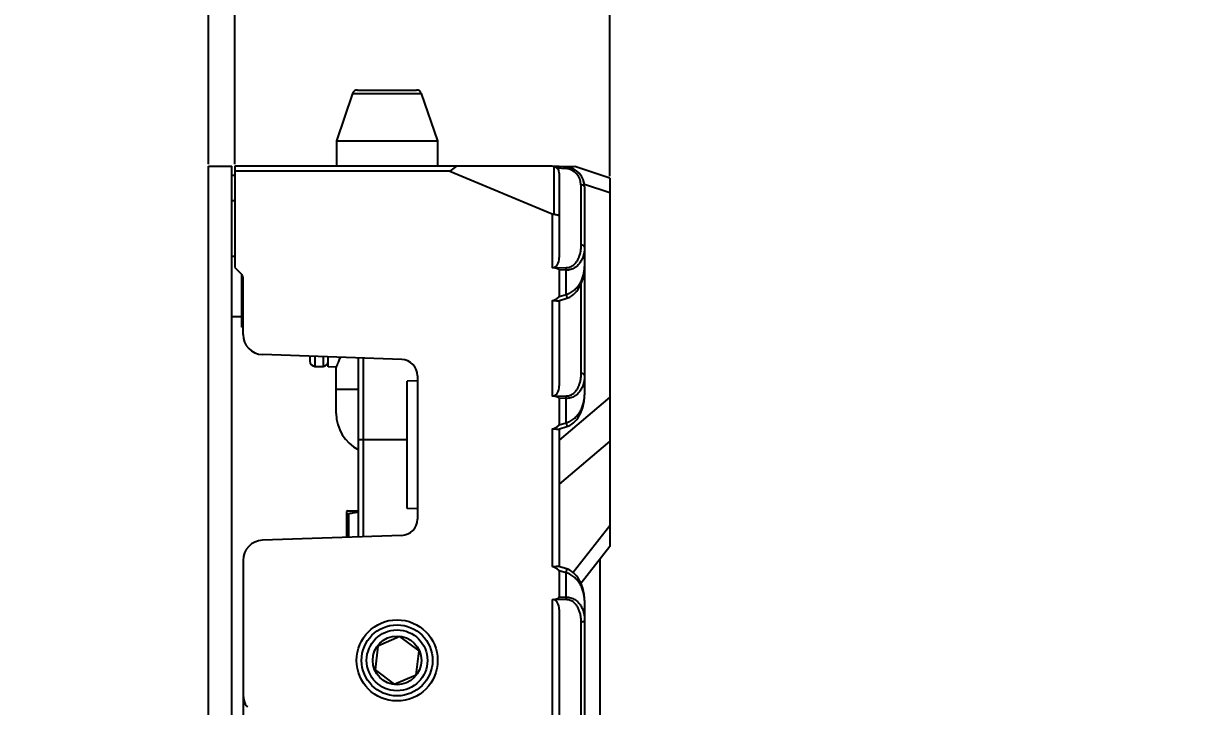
# Model space of a CAD drawing. Header units: millimetres. Extents: x 620 to 19791, y 2539 to 6969.
# Drawn here: x 2225 to 2340.2, y 3935.1 to 4002.5 of the extents above; entities that cross this region are included whole.
import ezdxf

# ---------------------------------------------------------------- set-up
doc = ezdxf.new("R2010")
doc.units = ezdxf.units.MM
doc.layers.add('02___PRT_ALL_AXES', color=7, linetype='Continuous')
doc.styles.get("Standard").update_dxf_attribs({"font": 'arial.ttf'})
doc.dimstyles.new('缩小5倍', dxfattribs={"dimtxt": 40, "dimasz": 20, "dimexe": 1, "dimexo": 0.2, "dimgap": 0, "dimtad": 1, "dimtoh": 1, "dimdec": 1, "dimzin": 9, "dimdsep": 46, "dimtxsty": 'Standard', "dimblk": '_FILLED', "dimcen": 0.2, "dimclrd": 256, "dimclre": 256, "dimclrt": 256, "dimadec": 1, "dimazin": 2, "dimtfac": 1, "dimtdec": 1, "dimtofl": 0, "dimtmove": 0, "dimatfit": 3, "dimldrblk": '_FILLED', "dimfxl": 1, "dimtolj": 1, "dimtzin": 0, "dimarcsym": 0})

# ---------------------------------------------------------------- blocks, each defined once
blk = doc.blocks.new('_FILLED')
at = {"color": 0, "linetype": 'ByBlock'}
blk.add_solid([(0, 0), (-1, 0.15), (-1, -0.15)], dxfattribs=at)
blk = doc.blocks.new('*D9')
at = {"lineweight": -2, "transparency": 16777216}
for p, q in [((2243.32, 3988.58), (2243.32, 4119.45)), ((2282.92, 3987.39), (2282.92, 4119.45)), ((2223.32, 4118.45), (2203.32, 4118.45)), ((2302.92, 4118.45), (2322.92, 4118.45))]:
    blk.add_line(p, q, dxfattribs=at)
at = {"layer": 'Defpoints', "color": 0, "transparency": 16777216}
for p in [(2282.92, 4118.45), (2243.32, 3988.38), (2282.92, 3987.19)]:
    blk.add_point(p, dxfattribs=at)
at = {"lineweight": -2, "transparency": 16777216, "xscale": 20, "yscale": 20, "zscale": 20}
blk.add_blockref('_FILLED', (2243.32, 4118.45), dxfattribs=at)
at = {"lineweight": -2, "transparency": 16777216, "xscale": 20, "yscale": 20, "zscale": 20, "rotation": 180}
blk.add_blockref('_FILLED', (2282.92, 4118.45), dxfattribs=at)
at = {"lineweight": 5, "transparency": 16777216, "insert": (2263.12, 4144.35), "char_height": 40, "attachment_point": 5}
blk.add_mtext('\\A1;39.6mm [1 1/2"]', dxfattribs=at)
blk = doc.blocks.new('*D11')
at = {"lineweight": -2, "transparency": 16777216}
for p, q in [((2245.92, 3988.58), (2245.92, 4036.99)), ((2282.92, 3987.39), (2282.92, 4036.99)), ((2225.92, 4035.99), (2205.92, 4035.99)), ((2302.92, 4035.99), (2322.92, 4035.99))]:
    blk.add_line(p, q, dxfattribs=at)
at = {"layer": 'Defpoints', "color": 0, "transparency": 16777216}
for p in [(2282.92, 4035.99), (2245.92, 3988.38), (2282.92, 3987.19)]:
    blk.add_point(p, dxfattribs=at)
at = {"lineweight": -2, "transparency": 16777216, "xscale": 20, "yscale": 20, "zscale": 20}
blk.add_blockref('_FILLED', (2245.92, 4035.99), dxfattribs=at)
at = {"lineweight": -2, "transparency": 16777216, "xscale": 20, "yscale": 20, "zscale": 20, "rotation": 180}
blk.add_blockref('_FILLED', (2282.92, 4035.99), dxfattribs=at)
at = {"lineweight": 5, "transparency": 16777216, "insert": (2264.42, 4061.89), "char_height": 40, "attachment_point": 5}
blk.add_mtext('\\A1;37mm [1 1/2"]', dxfattribs=at)

msp = doc.modelspace()

# ---------------------------------------------------------------- linework, layer by layer
at = {"color": 7, "linetype": 'Continuous'}
for p, q in [((2257.52641, 3995.53924), (2255.94169, 3990.87829)), ((2257.52641, 3995.53924), (2264.30696, 3995.53924)), ((2257.99985, 3995.87829), (2263.83353, 3995.87829)), ((2264.30696, 3995.53924), (2265.89169, 3990.87829)), ((2255.94169, 3990.87829), (2265.89169, 3990.87829)), ((2243.31669, 3819.62829), (2243.31669, 3988.37829)), ((2243.31669, 3988.37829), (2245.61669, 3988.37829)), ((2245.61669, 3819.62829), (2245.61669, 3988.37829)), ((2245.91669, 3988.37829), (2245.91669, 3978.37829)), ((2277.21669, 3988.37829), (2245.91669, 3988.37829)), ((2267.79169, 3988.37829), (2267.11669, 3987.87829)), ((2277.28905, 3988.37829), (2277.91669, 3988.37829)), ((2277.37009, 3988.36128), (2277.37009, 3983.63263)), ((2277.91669, 3988.37829), (2279.45071, 3988.33812)), ((2277.91669, 3988.37829), (2278.591, 3988.3193)), ((2245.91669, 3987.44829), (2245.61669, 3987.44829)), ((2267.11669, 3987.87829), (2245.91669, 3987.87829)), ((2267.11669, 3987.87829), (2277.21669, 3983.66996)), ((2277.66494, 3988.21594), (2278.591, 3988.13492)), ((2277.91669, 3987.67829), (2277.91669, 3979.34732)), ((2282.91669, 3987.1917), (2279.4507, 3988.33812)), ((2280.05155, 3986.54101), (2280.05155, 3980.59342)), ((2282.91669, 3985.7241), (2280.40157, 3986.55601)), ((2280.41669, 3986.32691), (2280.41669, 3965.80739)), ((2282.91669, 3987.19169), (2282.91669, 3950.85323)), ((2245.91669, 3984.94829), (2245.61669, 3984.94829)), ((2277.21669, 3983.66996), (2277.21669, 3978.36251)), ((2245.91669, 3979.44829), (2245.61669, 3979.44829)), ((2245.91669, 3978.37829), (2246.57024, 3977.72474)), ((2277.35014, 3978.36094), (2278.591, 3978.3293)), ((2277.91669, 3978.13239), (2277.91669, 3975.5211)), ((2278.591, 3978.1152), (2277.91669, 3978.13239)), ((2278.591, 3975.72351), (2278.591, 3978.1152)), ((2246.61669, 3972.50332), (2246.61669, 3977.67036)), ((2246.71669, 3971.78173), (2246.71669, 3977.37119)), ((2277.91669, 3975.5211), (2278.591, 3975.72351)), ((2280.05155, 3976.71966), (2280.05155, 3967.93754)), ((2277.21669, 3975.09097), (2277.21669, 3965.70663)), ((2277.84176, 3975.09145), (2278.67113, 3975.34039)), ((2277.91669, 3975.11394), (2277.91669, 3966.69144)), ((2246.61669, 3973.50329), (2245.61669, 3973.50329)), ((2246.71669, 3972.50329), (2246.61669, 3972.50329)), ((2262.37253, 3969.30364), (2248.64689, 3969.78295)), ((2253.31669, 3969.61988), (2253.31669, 3969.12832)), ((2253.81669, 3969.60242), (2253.81669, 3968.62829)), ((2254.61669, 3969.57448), (2254.61669, 3968.62829)), ((2258.11669, 3951.80433), (2258.11669, 3969.45226)), ((2258.60622, 3951.82142), (2258.60622, 3969.43517)), ((2255.91669, 3963.97859), (2255.91669, 3968.53656)), ((2263.91669, 3967.70462), (2263.91669, 3953.55197)), ((2255.91669, 3966.37829), (2258.11669, 3966.37829)), ((2277.35014, 3965.70506), (2278.591, 3965.67342)), ((2282.91669, 3965.58328), (2277.91669, 3961.33746)), ((2277.91669, 3965.47651), (2277.91669, 3962.86522)), ((2278.591, 3965.45932), (2277.91669, 3965.47651)), ((2278.591, 3963.06763), (2278.591, 3965.45932)), ((2277.91669, 3962.86522), (2278.591, 3963.06763)), ((2277.21669, 3962.43509), (2277.21669, 3948.89022)), ((2277.84176, 3962.43557), (2278.67113, 3962.68451)), ((2277.91669, 3962.45806), (2277.91669, 3948.86725)), ((2262.91669, 3961.37928), (2258.11669, 3961.37928)), ((2282.91669, 3961.25841), (2277.91669, 3957.01259)), ((2257.06669, 3954.37829), (2256.91669, 3954.32204)), ((2256.91669, 3954.32196), (2256.91669, 3951.76242)), ((2256.91669, 3954.07829), (2257.13812, 3954.07829)), ((2257.06669, 3954.37829), (2258.11669, 3954.37829)), ((2257.13812, 3954.07829), (2257.13812, 3951.77015)), ((2282.91669, 3952.88384), (2279.29935, 3948.29241)), ((2262.37253, 3951.95294), (2248.64689, 3951.47363)), ((2282.91669, 3950.85322), (2280.06388, 3947.2322)), ((2246.71669, 3949.47485), (2246.71669, 3909.5104)), ((2281.91669, 3949.58394), (2281.91669, 3689.67265)), ((2278.67113, 3948.64079), (2277.84176, 3948.88974)), ((2277.91669, 3948.46008), (2277.91669, 3945.84879)), ((2278.591, 3948.25768), (2277.91669, 3948.46008)), ((2278.591, 3945.86599), (2278.591, 3948.25768)), ((2277.91669, 3945.84879), (2278.591, 3945.86599)), ((2277.21669, 3945.61868), (2277.21669, 3933.81483)), ((2277.35014, 3945.62024), (2278.591, 3945.65189)), ((2277.91669, 3944.63387), (2277.91669, 3933.79186)), ((2280.41669, 3945.51792), (2280.41669, 3681.8455)), ((2280.05155, 3943.38777), (2280.05155, 3932.18678)), ((2262.19671, 3941.97881), (2260.02109, 3941.04606)), ((2264.0923, 3940.56105), (2262.19671, 3941.97881)), ((2260.02109, 3941.04606), (2259.74107, 3938.69554)), ((2263.81228, 3938.21053), (2264.0923, 3940.56105)), ((2259.74107, 3938.69554), (2261.63667, 3937.27778)), ((2261.63667, 3937.27778), (2263.81228, 3938.21053))]:
    msp.add_line(p, q, dxfattribs=at)
for points in [[(2278.67113, 3975.34039), (2278.76069, 3975.37025), (2278.95514, 3975.45619), (2279.14332, 3975.56883), (2279.3228, 3975.70635), (2279.4916, 3975.86651), (2279.64849, 3976.04717), (2279.79278, 3976.24656), (2279.92443, 3976.46408), (2280.04383, 3976.70099), (2280.15056, 3976.95893), (2280.24297, 3977.23826), (2280.31848, 3977.53747), (2280.37446, 3977.85483), (2280.40807, 3978.18862), (2280.41669, 3978.46331)], [(2278.67113, 3962.68451), (2278.76069, 3962.71437), (2278.95514, 3962.80031), (2279.14332, 3962.91295), (2279.3228, 3963.05047), (2279.4916, 3963.21063), (2279.64849, 3963.39129), (2279.79278, 3963.59068), (2279.92443, 3963.8082), (2280.04383, 3964.04511), (2280.15056, 3964.30305), (2280.24297, 3964.58238), (2280.31848, 3964.88159), (2280.37446, 3965.19895), (2280.40807, 3965.53274), (2280.41669, 3965.80743)], [(2280.41669, 3945.51784), (2280.4085, 3945.78557), (2280.37545, 3946.11915), (2280.32003, 3946.43644), (2280.24506, 3946.7357), (2280.15318, 3947.01519), (2280.04694, 3947.27337), (2279.92805, 3947.51053), (2279.79696, 3947.72828), (2279.65331, 3947.92791), (2279.49712, 3948.10887), (2279.32911, 3948.26942), (2279.15044, 3948.40749), (2278.96304, 3948.52087), (2278.76924, 3948.60777), (2278.67114, 3948.64079)]]:
    msp.add_lwpolyline(points, dxfattribs=at)
for radius in [4, 3.5, 2.4]:
    msp.add_circle((2261.91669, 3939.62829), radius, dxfattribs=at)
for centre, radius, start, end in [((2257.9998, 3995.37829), 0.5, 90, 161.2219668), ((2263.83358, 3995.37829), 0.5, 18.7780332, 90), ((2277.21669, 3987.67829), 0.7, 0, 90), ((2278.41669, 3986.32691), 2, 0, 85), ((2278.45155, 3986.54101), 1.6, 0.0000016, 84.9999984), ((2246.21669, 3977.37119), 0.5, 0, 45), ((2248.71669, 3971.78173), 2, 180, 268), ((2253.81669, 3969.12829), 0.5, 180, 270), ((2254.61669, 3969.12829), 0.5, 270, 0), ((2262.31669, 3967.70462), 1.6, 0, 88), ((2259.91669, 3963.97859), 4, 180, 243.2272717), ((2262.31669, 3953.55197), 1.6, 272, 0), ((2248.71669, 3949.47485), 2, 92, 180)]:
    msp.add_arc(centre, radius, start, end, dxfattribs=at)
for centre, major_axis, ratio, start_param, end_param in [((2277.21669, 3984.76371), (-0.27219, 1.12109), 0.575256681, -3.54096251, -3.320023393), ((2277.21669, 3979.4613), (-0.11901, 1.10216), 0.625869331, -3.120617717, -1.741637902), ((2273.3272, 3978.24854), (4.58947, -0.11703), 0.087127634, 0.002221805, 0.561803094), ((2273.3272, 3974.15399), (4.58804, 1.37715), 0.0835026, -0.584640184, -0.025058895), ((2277.21669, 3966.80542), (-0.11901, 1.10216), 0.625869331, -3.120617717, -1.741637902), ((2273.3272, 3965.59266), (4.58947, -0.11703), 0.087127634, 0.002221805, 0.561803094), ((2273.3272, 3961.49811), (4.58804, 1.37715), 0.0835026, -0.584640184, -0.025058895), ((2273.3272, 3949.8272), (4.58804, -1.37715), 0.0835026, 0.025058895, 0.584640184), ((2273.3272, 3945.73265), (4.58947, 0.11703), 0.087127634, -0.561803094, -0.002221805), ((2277.21669, 3944.51989), (0.11901, 1.10216), 0.625869331, -1.399954751, -0.020974937), ((2247.21669, 3936.48381), (0, -1.41894), 0.352375346, -1.570796327, -0.030819087)]:
    msp.add_ellipse(centre, major_axis=major_axis, ratio=ratio, start_param=start_param, end_param=end_param, dxfattribs=at)
for points, knots in [([(2278.591, 3988.3193), (2278.59147, 3988.31926), (2278.59215, 3988.3185), (2278.59269, 3988.3173), (2278.59338, 3988.31516), (2278.59406, 3988.31153), (2278.59505, 3988.30321), (2278.59572, 3988.28912), (2278.59595, 3988.26797), (2278.59559, 3988.24141), (2278.59464, 3988.20985), (2278.5931, 3988.1738), (2278.59176, 3988.14832), (2278.591, 3988.13492)], [0, 0, 0, 0, 0.00768597, 0.013846116, 0.021863033, 0.043757437, 0.073654642, 0.157321652, 0.271995451, 0.415971851, 0.587110428, 0.782894591, 1, 1, 1, 1]), ([(2280.41669, 3986.32691), (2280.41669, 3986.33356), (2280.4155, 3986.34704), (2280.40839, 3986.37414), (2280.39004, 3986.40748), (2280.3559, 3986.44309), (2280.31058, 3986.4745), (2280.25555, 3986.50081), (2280.19258, 3986.52129), (2280.12375, 3986.53525), (2280.07593, 3986.53987), (2280.05155, 3986.54101)], [0, 0, 0, 0, 0.043527945, 0.088010773, 0.182534474, 0.28857232, 0.40821412, 0.541346352, 0.686280083, 0.840327232, 1, 1, 1, 1]), ([(2277.37009, 3983.63263), (2277.40842, 3983.63011), (2277.4824, 3983.62335), (2277.58791, 3983.60759), (2277.68215, 3983.58704), (2277.75204, 3983.56572), (2277.80011, 3983.5464), (2277.83041, 3983.53179), (2277.85639, 3983.51653), (2277.87792, 3983.50071), (2277.89493, 3983.4844), (2277.90732, 3983.46762), (2277.91494, 3983.45038), (2277.91669, 3983.4385), (2277.91669, 3983.43279)], [0, 0, 0, 0, 0.188559319, 0.364474794, 0.523327598, 0.661697938, 0.722501453, 0.777496397, 0.826675507, 0.870184654, 0.908382894, 0.941943084, 0.971959284, 1, 1, 1, 1]), ([(2280.05155, 3980.59342), (2280.05155, 3980.47406), (2280.04074, 3980.2354), (2279.99016, 3979.88068), (2279.91668, 3979.59086), (2279.83653, 3979.36527), (2279.76457, 3979.1996), (2279.67956, 3979.03879), (2279.54615, 3978.83193), (2279.37895, 3978.64258), (2279.17427, 3978.48924), (2279.02756, 3978.41305), (2278.90054, 3978.36847), (2278.8001, 3978.34417), (2278.69638, 3978.3303), (2278.62619, 3978.3284), (2278.591, 3978.3293)], [0, 0, 0, 0, 0.120258423, 0.240286067, 0.360444999, 0.420757198, 0.481328017, 0.542280381, 0.603779827, 0.729178997, 0.793972895, 0.860612769, 0.8947542, 0.929411265, 0.964533719, 1, 1, 1, 1]), ([(2280.41669, 3980.37932), (2280.41669, 3980.25398), (2280.40175, 3980.00306), (2280.33194, 3979.63172), (2280.21079, 3979.27052), (2280.06248, 3978.98522), (2279.91217, 3978.77211), (2279.78074, 3978.62015), (2279.63009, 3978.47996), (2279.45906, 3978.35512), (2279.2672, 3978.25022), (2279.05557, 3978.17074), (2278.82776, 3978.1223), (2278.67036, 3978.11358), (2278.591, 3978.1152)], [0, 0, 0, 0, 0.116001601, 0.231967901, 0.34872833, 0.46740532, 0.528014543, 0.589779445, 0.653014632, 0.718064723, 0.785253659, 0.854776539, 0.926535644, 1, 1, 1, 1]), ([(2280.41669, 3980.37932), (2280.41669, 3980.38597), (2280.4155, 3980.39945), (2280.40839, 3980.42654), (2280.39004, 3980.45989), (2280.3559, 3980.4955), (2280.31058, 3980.5269), (2280.25555, 3980.55322), (2280.19258, 3980.57369), (2280.12375, 3980.58765), (2280.07593, 3980.59227), (2280.05155, 3980.59342)], [0, 0, 0, 0, 0.043527954, 0.088010789, 0.182534499, 0.288572348, 0.408214145, 0.541346372, 0.686280096, 0.840327238, 1, 1, 1, 1]), ([(2277.35014, 3978.36094), (2277.32815, 3978.35782), (2277.28343, 3978.35473), (2277.2388, 3978.35887), (2277.21669, 3978.36251)], [0, 0, 0, 0, 0.49770395, 1, 1, 1, 1]), ([(2278.591, 3975.72351), (2278.67323, 3975.74325), (2278.8334, 3975.79453), (2279.05818, 3975.90181), (2279.2635, 3976.03244), (2279.50747, 3976.22782), (2279.76642, 3976.5054), (2280.01114, 3976.87322), (2280.19479, 3977.25943), (2280.32308, 3977.6563), (2280.39944, 3978.0586), (2280.41669, 3978.32902), (2280.41669, 3978.46327)], [0, 0, 0, 0, 0.0719064, 0.14242323, 0.21125305, 0.278361833, 0.407786314, 0.532146444, 0.652657552, 0.770295297, 0.885846849, 1, 1, 1, 1]), ([(2278.591, 3978.1152), (2278.59194, 3978.15235), (2278.59289, 3978.22372), (2278.59202, 3978.2951), (2278.591, 3978.3293)], [0, 0, 0, 0, 0.520636211, 1, 1, 1, 1]), ([(2278.591, 3975.72351), (2278.59829, 3975.69904), (2278.61218, 3975.65101), (2278.63116, 3975.58104), (2278.64741, 3975.51639), (2278.65866, 3975.46687), (2278.66574, 3975.43169), (2278.66979, 3975.40927), (2278.67279, 3975.38979), (2278.67449, 3975.37544), (2278.67525, 3975.36557), (2278.67551, 3975.35941), (2278.6755, 3975.3541), (2278.67522, 3975.34965), (2278.67468, 3975.34604), (2278.67386, 3975.34329), (2278.67276, 3975.34133), (2278.67167, 3975.34055), (2278.67113, 3975.34039)], [0, 0, 0, 0, 0.194087853, 0.380070654, 0.551081408, 0.700838307, 0.766001013, 0.823890308, 0.87398538, 0.915879894, 0.933648441, 0.949260977, 0.962710364, 0.974003904, 0.983177599, 0.990338282, 0.995743824, 1, 1, 1, 1]), ([(2277.21669, 3975.09097), (2277.23157, 3975.09756), (2277.26186, 3975.1095), (2277.30868, 3975.12276), (2277.35625, 3975.13068), (2277.40367, 3975.13364), (2277.45023, 3975.13236), (2277.49546, 3975.12813), (2277.53914, 3975.12193), (2277.59398, 3975.11254), (2277.64622, 3975.10239), (2277.69597, 3975.0937), (2277.73008, 3975.08867), (2277.76184, 3975.0854), (2277.79107, 3975.08434), (2277.81759, 3975.0859), (2277.83414, 3975.08916), (2277.84176, 3975.09145)], [0, 0, 0, 0, 0.076891983, 0.153499001, 0.229414149, 0.304211398, 0.377569278, 0.449160884, 0.518700659, 0.585892711, 0.711915939, 0.770040142, 0.82442529, 0.874742578, 0.920751775, 0.962408607, 1, 1, 1, 1]), ([(2280.05155, 3967.93754), (2280.05155, 3967.81818), (2280.04074, 3967.57952), (2279.99016, 3967.2248), (2279.91668, 3966.93497), (2279.83653, 3966.70939), (2279.76457, 3966.54372), (2279.67956, 3966.38291), (2279.54615, 3966.17605), (2279.37895, 3965.9867), (2279.17427, 3965.83336), (2279.02756, 3965.75717), (2278.90054, 3965.71259), (2278.8001, 3965.68829), (2278.69638, 3965.67442), (2278.62619, 3965.67252), (2278.591, 3965.67342)], [0, 0, 0, 0, 0.120258423, 0.240286067, 0.360444999, 0.420757198, 0.481328017, 0.542280381, 0.603779827, 0.729178997, 0.793972895, 0.860612769, 0.8947542, 0.929411265, 0.964533719, 1, 1, 1, 1]), ([(2280.41669, 3967.72343), (2280.41669, 3967.5981), (2280.40175, 3967.34717), (2280.33194, 3966.97583), (2280.21079, 3966.61463), (2280.06248, 3966.32934), (2279.91217, 3966.11623), (2279.78074, 3965.96427), (2279.63009, 3965.82408), (2279.45906, 3965.69924), (2279.2672, 3965.59433), (2279.05557, 3965.51486), (2278.82776, 3965.46642), (2278.67036, 3965.4577), (2278.591, 3965.45932)], [0, 0, 0, 0, 0.116001601, 0.231967901, 0.34872833, 0.46740532, 0.528014543, 0.589779445, 0.653014632, 0.718064723, 0.785253659, 0.854776539, 0.926535644, 1, 1, 1, 1]), ([(2280.41669, 3967.72343), (2280.41669, 3967.73009), (2280.4155, 3967.74357), (2280.40839, 3967.77066), (2280.39004, 3967.804), (2280.3559, 3967.83962), (2280.31058, 3967.87102), (2280.25555, 3967.89734), (2280.19258, 3967.91781), (2280.12375, 3967.93177), (2280.07593, 3967.93639), (2280.05155, 3967.93754)], [0, 0, 0, 0, 0.043527954, 0.088010789, 0.182534499, 0.288572348, 0.408214145, 0.541346372, 0.686280096, 0.840327238, 1, 1, 1, 1]), ([(2277.35014, 3965.70506), (2277.32815, 3965.70194), (2277.28343, 3965.69885), (2277.2388, 3965.70299), (2277.21669, 3965.70663)], [0, 0, 0, 0, 0.497711115, 1, 1, 1, 1]), ([(2278.591, 3963.06763), (2278.67323, 3963.08737), (2278.8334, 3963.13865), (2279.05818, 3963.24593), (2279.2635, 3963.37656), (2279.50747, 3963.57194), (2279.76642, 3963.84952), (2280.01114, 3964.21734), (2280.19479, 3964.60355), (2280.32308, 3965.00042), (2280.39944, 3965.40271), (2280.41669, 3965.67314), (2280.41669, 3965.80739)], [0, 0, 0, 0, 0.0719064, 0.14242323, 0.21125305, 0.278361833, 0.407786314, 0.532146444, 0.652657552, 0.770295297, 0.885846849, 1, 1, 1, 1]), ([(2278.591, 3965.45932), (2278.59194, 3965.49646), (2278.59289, 3965.56784), (2278.59202, 3965.63922), (2278.591, 3965.67342)], [0, 0, 0, 0, 0.520636211, 1, 1, 1, 1]), ([(2278.591, 3963.06763), (2278.59829, 3963.04316), (2278.61218, 3962.99513), (2278.63116, 3962.92516), (2278.64741, 3962.86051), (2278.65866, 3962.81099), (2278.66574, 3962.77581), (2278.66979, 3962.75339), (2278.67279, 3962.7339), (2278.67449, 3962.71956), (2278.67525, 3962.70969), (2278.67551, 3962.70353), (2278.6755, 3962.69822), (2278.67522, 3962.69376), (2278.67468, 3962.69016), (2278.67386, 3962.68741), (2278.67276, 3962.68545), (2278.67167, 3962.68467), (2278.67113, 3962.68451)], [0, 0, 0, 0, 0.194087853, 0.380070654, 0.551081408, 0.700838307, 0.766001013, 0.823890308, 0.87398538, 0.915879894, 0.933648441, 0.949260977, 0.962710364, 0.974003904, 0.983177599, 0.990338282, 0.995743824, 1, 1, 1, 1]), ([(2277.21669, 3962.43509), (2277.23157, 3962.44168), (2277.26186, 3962.45362), (2277.30868, 3962.46687), (2277.35625, 3962.4748), (2277.40367, 3962.47776), (2277.45023, 3962.47648), (2277.49546, 3962.47225), (2277.53914, 3962.46605), (2277.59398, 3962.45666), (2277.64622, 3962.44651), (2277.69597, 3962.43782), (2277.73008, 3962.43279), (2277.76184, 3962.42952), (2277.79107, 3962.42846), (2277.81759, 3962.43002), (2277.83414, 3962.43328), (2277.84176, 3962.43557)], [0, 0, 0, 0, 0.076891983, 0.153499001, 0.229414149, 0.304211398, 0.377569278, 0.449160884, 0.518700659, 0.585892711, 0.711915939, 0.770040142, 0.82442529, 0.874742578, 0.920751775, 0.962408607, 1, 1, 1, 1]), ([(2258.11626, 3954.23931), (2257.95241, 3954.2189), (2257.62529, 3954.17107), (2257.30023, 3954.11098), (2257.13812, 3954.07829)], [0, 0, 0, 0, 0.499627324, 1, 1, 1, 1]), ([(2277.84176, 3948.88974), (2277.83414, 3948.89202), (2277.81759, 3948.89529), (2277.79107, 3948.89685), (2277.76184, 3948.89578), (2277.73008, 3948.89252), (2277.69597, 3948.88749), (2277.64622, 3948.87879), (2277.59398, 3948.86865), (2277.53914, 3948.85925), (2277.49546, 3948.85305), (2277.45023, 3948.84883), (2277.40367, 3948.84754), (2277.35625, 3948.85051), (2277.30868, 3948.85843), (2277.26186, 3948.87169), (2277.23157, 3948.88362), (2277.21669, 3948.89022)], [0, 0, 0, 0, 0.037591393, 0.079248225, 0.125257422, 0.17557471, 0.229959858, 0.288084061, 0.414107289, 0.481299341, 0.550839116, 0.622430722, 0.695788602, 0.770585851, 0.846500999, 0.923108017, 1, 1, 1, 1]), ([(2278.591, 3948.25768), (2278.59829, 3948.28215), (2278.61218, 3948.33018), (2278.63117, 3948.40014), (2278.64741, 3948.4648), (2278.65866, 3948.51431), (2278.66574, 3948.54949), (2278.66979, 3948.57191), (2278.67279, 3948.5914), (2278.67449, 3948.60574), (2278.67525, 3948.61561), (2278.67552, 3948.62177), (2278.67551, 3948.62708), (2278.67523, 3948.63154), (2278.67468, 3948.63514), (2278.67386, 3948.63789), (2278.67277, 3948.63985), (2278.67167, 3948.64063), (2278.67114, 3948.64079)], [0, 0, 0, 0, 0.194087257, 0.380069497, 0.551079801, 0.700836431, 0.765999092, 0.823888409, 0.873983578, 0.915878268, 0.933646937, 0.949259617, 0.962709173, 0.974002908, 0.983176826, 0.99033776, 0.995743575, 1, 1, 1, 1]), ([(2280.41669, 3945.51792), (2280.41669, 3945.65217), (2280.39944, 3945.9226), (2280.32307, 3946.3249), (2280.19478, 3946.72177), (2280.01113, 3947.10797), (2279.76642, 3947.47578), (2279.50748, 3947.75335), (2279.26352, 3947.94873), (2279.0582, 3948.07937), (2278.83341, 3948.18665), (2278.67323, 3948.23794), (2278.591, 3948.25768)], [0, 0, 0, 0, 0.114157305, 0.229711499, 0.347348518, 0.46785684, 0.592212712, 0.721633141, 0.788739845, 0.857568286, 0.928087024, 1, 1, 1, 1]), ([(2278.591, 3945.86599), (2278.67035, 3945.86761), (2278.82774, 3945.85888), (2279.05553, 3945.81045), (2279.26717, 3945.73098), (2279.45904, 3945.62608), (2279.63008, 3945.50124), (2279.78073, 3945.36105), (2279.91216, 3945.20908), (2280.06249, 3944.99597), (2280.21078, 3944.71067), (2280.33194, 3944.34948), (2280.40175, 3943.97814), (2280.41669, 3943.72721), (2280.41669, 3943.60187)], [0, 0, 0, 0, 0.073456483, 0.145212042, 0.214736461, 0.281927402, 0.346979557, 0.410216573, 0.471982142, 0.532592083, 0.651271757, 0.768029122, 0.883995468, 1, 1, 1, 1]), ([(2278.591, 3945.86599), (2278.59194, 3945.82884), (2278.59289, 3945.75746), (2278.59202, 3945.68608), (2278.591, 3945.65189)], [0, 0, 0, 0, 0.520636206, 1, 1, 1, 1]), ([(2277.21669, 3945.61868), (2277.2388, 3945.62231), (2277.28343, 3945.62646), (2277.32815, 3945.62337), (2277.35014, 3945.62024)], [0, 0, 0, 0, 0.502288883, 1, 1, 1, 1]), ([(2278.591, 3945.65189), (2278.62619, 3945.65278), (2278.69637, 3945.65089), (2278.80008, 3945.63702), (2278.90052, 3945.61272), (2279.02754, 3945.56815), (2279.17425, 3945.49196), (2279.37895, 3945.33862), (2279.54615, 3945.14926), (2279.67956, 3944.94238), (2279.79254, 3944.72867), (2279.9019, 3944.44856), (2279.99015, 3944.10053), (2280.04074, 3943.74578), (2280.05155, 3943.50713), (2280.05155, 3943.38777)], [0, 0, 0, 0, 0.035465351, 0.070586234, 0.105243753, 0.139388324, 0.206036019, 0.270836901, 0.396249645, 0.457755534, 0.518711955, 0.639533378, 0.759696256, 0.879732363, 1, 1, 1, 1]), ([(2280.41669, 3943.60187), (2280.41669, 3943.59522), (2280.4155, 3943.58174), (2280.40839, 3943.55464), (2280.39004, 3943.5213), (2280.3559, 3943.48568), (2280.31058, 3943.45428), (2280.25555, 3943.42797), (2280.19258, 3943.40749), (2280.12375, 3943.39353), (2280.07593, 3943.38891), (2280.05155, 3943.38777)], [0, 0, 0, 0, 0.043527945, 0.088010773, 0.182534474, 0.28857232, 0.40821412, 0.541346352, 0.686280083, 0.840327232, 1, 1, 1, 1])]:
    msp.add_open_spline(points, degree=3, knots=knots, dxfattribs=at)
at = {"layer": '02___PRT_ALL_AXES', "color": 7, "linetype": 'Continuous'}
for p, q in [((2255.94169, 3990.87829), (2255.94169, 3988.37829)), ((2265.89169, 3990.87829), (2265.89169, 3988.37829)), ((2255.11669, 3968.57849), (2255.11669, 3969.55702)), ((2253.81669, 3968.62829), (2254.61669, 3968.62829)), ((2255.91669, 3968.53656), (2255.11669, 3968.57849)), ((2263.91669, 3967.18313), (2262.91669, 3967.15695)), ((2262.91669, 3954.59964), (2262.91669, 3967.15695)), ((2263.91669, 3954.57345), (2262.91669, 3954.59964))]:
    msp.add_line(p, q, dxfattribs=at)
msp.add_circle((2261.91669, 3939.62829), 3, dxfattribs=at)
msp.add_open_spline([(2255.91669, 3968.53656), (2255.91671, 3968.53658), (2255.91673, 3968.53668), (2255.91684, 3968.53686), (2255.91699, 3968.5372), (2255.91733, 3968.53789), (2255.91791, 3968.53908), (2255.9188, 3968.5409), (2255.91993, 3968.54325), (2255.92132, 3968.5461), (2255.92295, 3968.54948), (2255.92563, 3968.55502), (2255.92959, 3968.56322), (2255.93507, 3968.57459), (2255.9415, 3968.588), (2255.94887, 3968.60343), (2255.95717, 3968.62085), (2255.97002, 3968.648), (2255.98819, 3968.68675), (2256.01233, 3968.73892), (2256.03942, 3968.79849), (2256.06919, 3968.86523), (2256.10131, 3968.93888), (2256.13546, 3969.01922), (2256.1848, 3969.13873), (2256.24921, 3969.30298), (2256.29843, 3969.43949), (2256.32317, 3969.51163)], degree=3, knots=[0, 0, 0, 0, 0.000068718, 0.000274537, 0.000617347, 0.001097042, 0.002466653, 0.004382506, 0.006843739, 0.009849488, 0.01339889, 0.017491083, 0.027297509, 0.039249812, 0.053327234, 0.069509042, 0.08777295, 0.108089313, 0.154752388, 0.209238737, 0.271252955, 0.340486108, 0.416615572, 0.499313271, 0.588251484, 0.783550407, 1, 1, 1, 1], dxfattribs=at)

# ---------------------------------------------------------------- dimensions: what is measured, and where the dimension line sits
at = {"color": 6, "lineweight": 5}
for base, p1, picture, middle in [((2282.91672, 4118.45183), (2243.31669, 3988.37829), '*D9', (2263.1167, 4118.45183)), ((2282.91672, 4035.99488), (2245.91672, 3988.3783), '*D11', (2264.41672, 4035.99488))]:
    dim = msp.add_linear_dim(base=base, p1=p1, p2=(2282.91672, 3987.1917), dimstyle='缩小5倍', override={"dimpost": 'mm'}, dxfattribs=at)
    dim.commit()
    dim.dimension.update_dxf_attribs({"geometry": picture, "text_midpoint": middle, "dimtype": 160})

doc.saveas('drawing.dxf')
